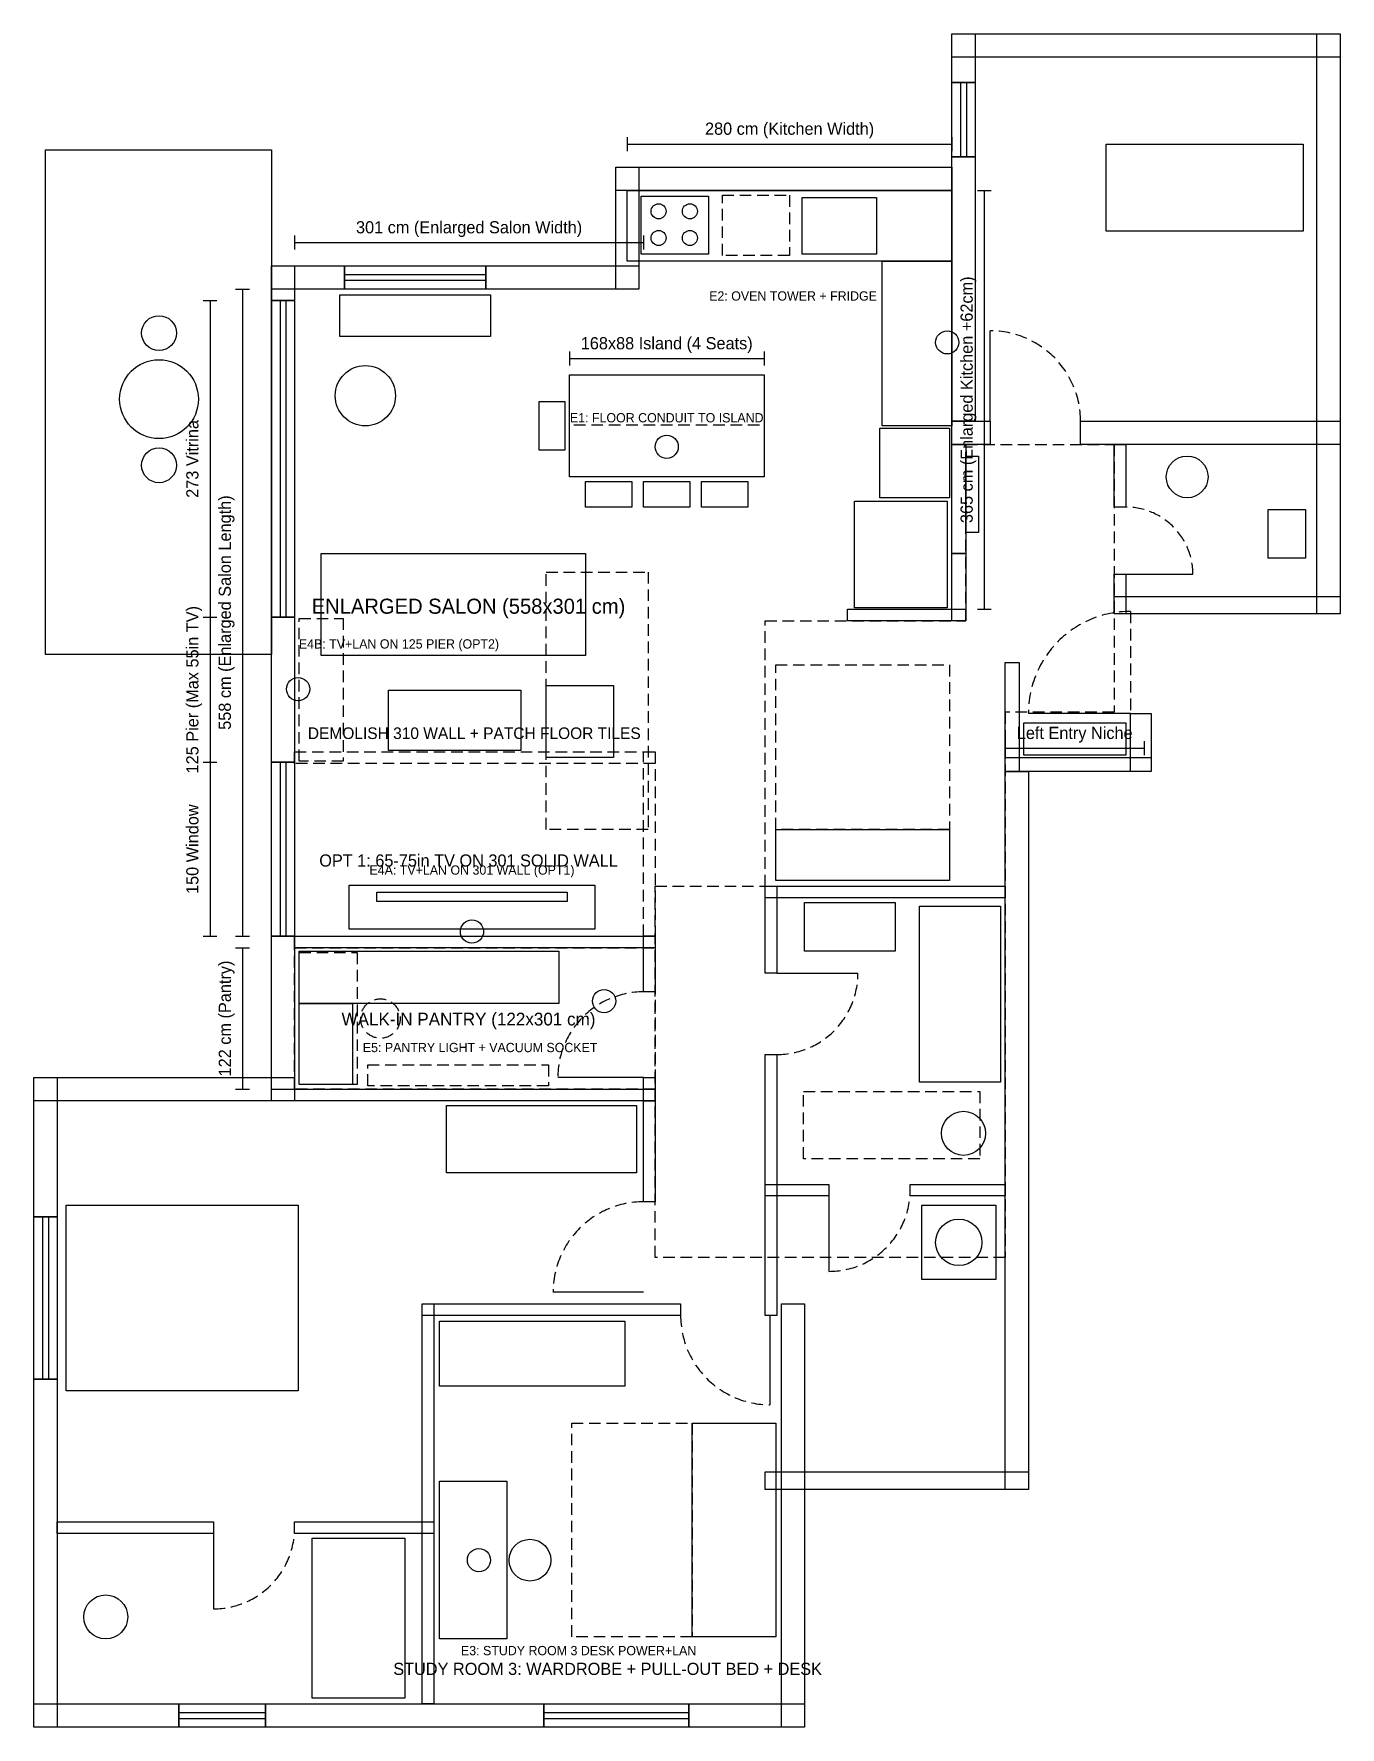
# Model space of a CAD drawing. Header units: centimetres. Extents: x 10 to 1137, y 20 to 1480.
import ezdxf
from ezdxf.enums import TextEntityAlignment as Align

# ---------------------------------------------------------------- set-up
doc = ezdxf.new("R2010")
doc.units = ezdxf.units.CM
doc.linetypes.add('DASHED', pattern=[15, 10, -5])
for name, color, linetype in [('01_EXISTING_WALLS', 7, 'CONTINUOUS'), ('02_DEMOLITION_310_WALL', 1, 'DASHED'), ('03_NEW_WALLS_FRIDGE_PANTRY', 5, 'CONTINUOUS'), ('04_DOORS_AND_WINDOWS', 4, 'CONTINUOUS'), ('05_KITCHEN_AND_ISLAND_4SEATS', 3, 'CONTINUOUS'), ('06_FURNITURE_OPT1_TV301', 30, 'CONTINUOUS'), ('07_FURNITURE_OPT2_TV125_DAD', 6, 'DASHED'), ('08_AC_CEILING_SOFFIT', 4, 'DASHED'), ('09_ELECTRICAL_POINTS', 6, 'CONTINUOUS'), ('10_DIMENSIONS_AND_LABELS', 2, 'CONTINUOUS')]:
    doc.layers.add(name, color=color, linetype=linetype)

msp = doc.modelspace()

# ---------------------------------------------------------------- linework, layer by layer
at = {"layer": '01_EXISTING_WALLS'}
for p, q in [((802, 1480), (1137, 1480)), ((802, 1460), (802, 1480)), ((802, 1480), (822, 1480)), ((802, 1438), (802, 1480)), ((822, 1480), (822, 1438)), ((1117, 1480), (1137, 1480)), ((1117, 980), (1117, 1480)), ((1137, 1480), (1137, 1460)), ((1137, 1480), (1137, 980)), ((1137, 1460), (802, 1460)), ((822, 1438), (802, 1438)), ((20, 1380), (215, 1380)), ((20, 945), (20, 1380)), ((215, 1380), (215, 945)), ((802, 1374), (822, 1374)), ((802, 1146), (802, 1374)), ((822, 1374), (822, 1146)), ((512, 1365), (532, 1365)), ((512, 1260), (512, 1365)), ((512, 1365), (802, 1365)), ((512, 1345), (512, 1365)), ((532, 1365), (532, 1260)), ((802, 1365), (802, 1345)), ((802, 1345), (512, 1345)), ((215, 1280), (235, 1280)), ((215, 1250), (215, 1280)), ((215, 1280), (278, 1280)), ((215, 1260), (215, 1280)), ((235, 1280), (235, 1250)), ((278, 1280), (278, 1260)), ((400, 1280), (532, 1280)), ((400, 1260), (400, 1280)), ((532, 1280), (532, 1260)), ((278, 1260), (215, 1260)), ((532, 1260), (400, 1260)), ((532, 1260), (512, 1260)), ((235, 1250), (215, 1250)), ((822, 1146), (802, 1146)), ((802, 1146), (835, 1146)), ((802, 1126), (802, 1146)), ((835, 1146), (835, 1126)), ((913, 1146), (1137, 1146)), ((913, 1126), (913, 1146)), ((1137, 1146), (1137, 1126)), ((835, 1126), (802, 1126)), ((802, 1126), (814, 1126)), ((802, 1032), (802, 1126)), ((814, 1126), (814, 1032)), ((1137, 1126), (913, 1126)), ((942, 1126), (952, 1126)), ((942, 1072), (942, 1126)), ((952, 1126), (952, 1072)), ((814, 1116), (825, 1116)), ((814, 1050), (814, 1116)), ((825, 1116), (825, 1050)), ((952, 1072), (942, 1072)), ((825, 1050), (814, 1050)), ((814, 1032), (802, 1032)), ((942, 1014), (952, 1014)), ((942, 980), (942, 1014)), ((952, 1014), (952, 980)), ((942, 995), (1137, 995)), ((942, 980), (942, 995)), ((1137, 995), (1137, 980)), ((952, 980), (942, 980)), ((1137, 980), (942, 980)), ((1137, 980), (1117, 980)), ((215, 977), (235, 977)), ((215, 852), (215, 977)), ((235, 977), (235, 852)), ((215, 945), (20, 945)), ((848, 938), (860, 938)), ((848, 844), (848, 938)), ((860, 938), (860, 844)), ((956, 894), (974, 894)), ((956, 844), (956, 894)), ((974, 894), (974, 844)), ((235, 852), (215, 852)), ((848, 856), (974, 856)), ((848, 844), (848, 856)), ((974, 856), (974, 844)), ((974, 844), (848, 844)), ((860, 844), (848, 844)), ((848, 844), (868, 844)), ((848, 225), (848, 844)), ((868, 844), (868, 225)), ((974, 844), (956, 844)), ((641, 745), (848, 745)), ((641, 735), (641, 745)), ((641, 745), (651, 745)), ((641, 670), (641, 745)), ((651, 745), (651, 670)), ((848, 745), (848, 735)), ((848, 735), (641, 735)), ((215, 702), (235, 702)), ((215, 560), (215, 702)), ((235, 702), (235, 560)), ((536, 702), (546, 702)), ((536, 654), (536, 702)), ((546, 702), (546, 654)), ((651, 670), (641, 670)), ((546, 654), (536, 654)), ((641, 600), (651, 600)), ((641, 375), (641, 600)), ((651, 600), (651, 375)), ((10, 580), (235, 580)), ((10, 560), (10, 580)), ((10, 580), (30, 580)), ((10, 460), (10, 580)), ((30, 580), (30, 460)), ((215, 570), (546, 570)), ((215, 560), (215, 570)), ((235, 580), (235, 560)), ((536, 580), (546, 580)), ((536, 560), (536, 580)), ((546, 580), (546, 560)), ((546, 570), (546, 560)), ((235, 560), (10, 560)), ((235, 560), (215, 560)), ((546, 560), (215, 560)), ((536, 560), (546, 560)), ((536, 473), (536, 560)), ((546, 560), (536, 560)), ((546, 560), (546, 473)), ((641, 488), (696, 488)), ((641, 478), (641, 488)), ((696, 488), (696, 478)), ((766, 488), (848, 488)), ((766, 478), (766, 488)), ((848, 488), (848, 478)), ((546, 473), (536, 473)), ((696, 478), (641, 478)), ((848, 478), (766, 478)), ((30, 460), (10, 460)), ((345, 385), (355, 385)), ((345, 40), (345, 385)), ((345, 385), (568, 385)), ((345, 375), (345, 385)), ((355, 385), (355, 40)), ((568, 385), (568, 375)), ((655, 385), (675, 385)), ((655, 20), (655, 385)), ((675, 385), (675, 20)), ((568, 375), (345, 375)), ((651, 375), (641, 375)), ((10, 320), (30, 320)), ((10, 20), (10, 320)), ((30, 320), (30, 20)), ((641, 240), (868, 240)), ((641, 225), (641, 240)), ((868, 240), (868, 225)), ((868, 225), (641, 225)), ((868, 225), (848, 225)), ((30, 197), (165, 197)), ((30, 187), (30, 197)), ((165, 197), (165, 187)), ((235, 197), (355, 197)), ((235, 187), (235, 197)), ((355, 197), (355, 187)), ((165, 187), (30, 187)), ((355, 187), (235, 187)), ((10, 40), (135, 40)), ((10, 20), (10, 40)), ((135, 40), (135, 20)), ((210, 40), (450, 40)), ((210, 20), (210, 40)), ((355, 40), (345, 40)), ((450, 40), (450, 20)), ((575, 40), (675, 40)), ((575, 20), (575, 40)), ((675, 40), (675, 20)), ((30, 20), (10, 20)), ((135, 20), (10, 20)), ((450, 20), (210, 20)), ((675, 20), (575, 20)), ((675, 20), (655, 20))]:
    msp.add_line(p, q, dxfattribs=at)
at = {"layer": '02_DEMOLITION_310_WALL', "linetype": 'DASHED'}
for p, q in [((235, 861), (546, 861)), ((235, 851), (235, 861)), ((546, 851), (235, 851)), ((536, 861), (546, 861)), ((536, 702), (536, 861)), ((546, 861), (546, 851)), ((546, 861), (546, 702)), ((546, 702), (536, 702))]:
    msp.add_line(p, q, dxfattribs=at)
at = {"layer": '03_NEW_WALLS_FRIDGE_PANTRY'}
for p, q in [((802, 1032), (814, 1032)), ((802, 974), (802, 1032)), ((814, 1032), (814, 974)), ((712, 984), (814, 984)), ((712, 974), (712, 984)), ((814, 984), (814, 974)), ((814, 974), (712, 974)), ((814, 974), (802, 974)), ((235, 702), (546, 702)), ((235, 692), (235, 702)), ((546, 702), (546, 692)), ((546, 692), (235, 692))]:
    msp.add_line(p, q, dxfattribs=at)
at = {"layer": '04_DOORS_AND_WINDOWS'}
for p, q in [((802, 1438), (822, 1438)), ((802, 1374), (802, 1438)), ((809.5, 1438), (809.5, 1374)), ((814.5, 1438), (814.5, 1374)), ((822, 1438), (822, 1374)), ((822, 1374), (802, 1374)), ((278, 1280), (400, 1280)), ((278, 1260), (278, 1280)), ((278, 1272.5), (400, 1272.5)), ((400, 1280), (400, 1260)), ((278, 1267.5), (400, 1267.5)), ((400, 1260), (278, 1260)), ((215, 1250), (235, 1250)), ((215, 977), (215, 1250)), ((222.5, 1250), (222.5, 977)), ((227.5, 1250), (227.5, 977)), ((235, 1250), (235, 977)), ((835, 1146), (835, 1224)), ((952, 1014), (1010, 1014)), ((235, 977), (215, 977)), ((956, 894), (868, 894)), ((215, 852), (235, 852)), ((215, 702), (215, 852)), ((222.5, 852), (222.5, 702)), ((227.5, 852), (227.5, 702)), ((235, 852), (235, 702)), ((235, 702), (215, 702)), ((651, 670), (721, 670)), ((536, 580), (462, 580)), ((696, 483), (696, 413)), ((10, 460), (30, 460)), ((10, 320), (10, 460)), ((17.5, 460), (17.5, 320)), ((22.5, 460), (22.5, 320)), ((30, 460), (30, 320)), ((536, 395), (458, 395)), ((645, 375), (645, 298)), ((30, 320), (10, 320)), ((165, 192), (165, 122)), ((135, 40), (210, 40)), ((135, 20), (135, 40)), ((135, 32.5), (210, 32.5)), ((210, 40), (210, 20)), ((450, 40), (575, 40)), ((450, 20), (450, 40)), ((450, 32.5), (575, 32.5)), ((575, 40), (575, 20)), ((135, 27.5), (210, 27.5)), ((210, 20), (135, 20)), ((450, 27.5), (575, 27.5)), ((575, 20), (450, 20))]:
    msp.add_line(p, q, dxfattribs=at)
at = {"layer": '04_DOORS_AND_WINDOWS', "linetype": 'DASHED'}
msp.add_line((956, 982), (956, 894), dxfattribs=at)
for centre, radius, start, end in [((835, 1146), 78, 0, 90), ((952, 1014), 58, 0, 90), ((956, 894), 88, 90, 180), ((651, 670), 70, 270, 360), ((536, 580), 74, 90, 180), ((696, 483), 70, 270, 360), ((536, 395), 78, 90, 180), ((645, 375), 77, 180, 270), ((165, 192), 70, 270, 360)]:
    msp.add_arc(centre, radius, start, end, dxfattribs=at)
at = {"layer": '05_KITCHEN_AND_ISLAND_4SEATS'}
for p, q in [((522, 1345), (802, 1345)), ((522, 1284), (522, 1345)), ((802, 1345), (802, 1284)), ((534, 1340), (592, 1340)), ((534, 1290), (534, 1340)), ((592, 1340), (592, 1290)), ((673, 1339), (737, 1339)), ((673, 1290), (673, 1339)), ((737, 1339), (737, 1290)), ((592, 1290), (534, 1290)), ((737, 1290), (673, 1290)), ((802, 1284), (522, 1284)), ((742, 1284), (802, 1284)), ((742, 1142), (742, 1284)), ((802, 1284), (802, 1142)), ((472, 1186), (640, 1186)), ((472, 1098), (472, 1186)), ((640, 1186), (640, 1098)), ((446, 1163), (468, 1163)), ((446, 1121), (446, 1163)), ((468, 1163), (468, 1121)), ((740, 1140), (800, 1140)), ((740, 1080), (740, 1140)), ((802, 1142), (742, 1142)), ((800, 1140), (800, 1080)), ((468, 1121), (446, 1121)), ((640, 1098), (472, 1098)), ((486, 1094), (526, 1094)), ((486, 1072), (486, 1094)), ((526, 1094), (526, 1072)), ((536, 1094), (576, 1094)), ((536, 1072), (536, 1094)), ((576, 1094), (576, 1072)), ((586, 1094), (626, 1094)), ((586, 1072), (586, 1094)), ((626, 1094), (626, 1072)), ((526, 1072), (486, 1072)), ((576, 1072), (536, 1072)), ((626, 1072), (586, 1072)), ((718, 1077), (798, 1077)), ((718, 985), (718, 1077)), ((800, 1080), (740, 1080)), ((798, 1077), (798, 985)), ((1075, 1070), (1107, 1070)), ((1075, 1028), (1075, 1070)), ((1107, 1070), (1107, 1028)), ((1107, 1028), (1075, 1028)), ((798, 985), (718, 985)), ((864, 886), (952, 886)), ((864, 858), (864, 886)), ((952, 886), (952, 858)), ((952, 858), (864, 858)), ((650, 794), (800, 794)), ((650, 750), (650, 794)), ((800, 794), (800, 750)), ((800, 750), (650, 750)), ((675, 731), (753, 731)), ((675, 689), (675, 731)), ((753, 731), (753, 689)), ((774, 728), (844, 728)), ((774, 576), (774, 728)), ((844, 728), (844, 576)), ((753, 689), (675, 689)), ((844, 576), (774, 576)), ((776, 470), (840, 470)), ((776, 406), (776, 470)), ((840, 470), (840, 406)), ((840, 406), (776, 406)), ((250, 183), (330, 183)), ((250, 45), (250, 183)), ((330, 183), (330, 45)), ((330, 45), (250, 45))]:
    msp.add_line(p, q, dxfattribs=at)
at = {"layer": '05_KITCHEN_AND_ISLAND_4SEATS', "linetype": 'DASHED'}
for p, q in [((604, 1341), (662, 1341)), ((604, 1289), (604, 1341)), ((662, 1341), (662, 1289)), ((662, 1289), (604, 1289)), ((476, 1143), (636, 1143)), ((650, 936), (800, 936)), ((650, 794), (650, 936)), ((800, 936), (800, 794)), ((800, 794), (650, 794))]:
    msp.add_line(p, q, dxfattribs=at)
at = {"layer": '05_KITCHEN_AND_ISLAND_4SEATS'}
for centre, radius in [((549, 1327), 6.5), ((576, 1327), 6.5), ((549, 1304), 6.5), ((576, 1304), 6.5), ((118, 1222), 15), ((118, 1165), 34), ((118, 1108), 15), ((1005, 1098), 18), ((812, 532), 19), ((808, 438), 20), ((72, 115), 19)]:
    msp.add_circle(centre, radius, dxfattribs=at)
at = {"layer": '06_FURNITURE_OPT1_TV301'}
for p, q in [((935, 1385), (1105, 1385)), ((935, 1310), (935, 1385)), ((1105, 1385), (1105, 1310)), ((1105, 1310), (935, 1310)), ((274, 1255), (404, 1255)), ((274, 1219), (274, 1255)), ((404, 1255), (404, 1219)), ((404, 1219), (274, 1219)), ((258, 1032), (486, 1032)), ((258, 944), (258, 1032)), ((486, 1032), (486, 944)), ((486, 944), (258, 944)), ((316, 914), (430, 914)), ((316, 862), (316, 914)), ((430, 914), (430, 862)), ((452, 918), (510, 918)), ((452, 856), (452, 918)), ((510, 918), (510, 856)), ((430, 862), (316, 862)), ((510, 856), (452, 856)), ((282, 746), (494, 746)), ((282, 708), (282, 746)), ((494, 746), (494, 708)), ((306, 740), (470, 740)), ((306, 732), (306, 740)), ((470, 732), (306, 732)), ((470, 740), (470, 732)), ((494, 708), (282, 708)), ((239, 689), (463, 689)), ((239, 644), (239, 689)), ((463, 689), (463, 644)), ((463, 644), (239, 644)), ((239, 644), (285, 644)), ((239, 574), (239, 644)), ((285, 644), (285, 574)), ((285, 574), (239, 574)), ((366, 556), (530, 556)), ((366, 498), (366, 556)), ((530, 556), (530, 498)), ((530, 498), (366, 498)), ((38, 470), (238, 470)), ((38, 310), (38, 470)), ((238, 470), (238, 310)), ((360, 370), (520, 370)), ((360, 314), (360, 370)), ((520, 370), (520, 314)), ((238, 310), (38, 310)), ((520, 314), (360, 314)), ((578, 282), (650, 282)), ((578, 98), (578, 282)), ((650, 282), (650, 98)), ((360, 232), (418, 232)), ((360, 96), (360, 232)), ((418, 232), (418, 96)), ((418, 96), (360, 96)), ((650, 98), (578, 98))]:
    msp.add_line(p, q, dxfattribs=at)
at = {"layer": '06_FURNITURE_OPT1_TV301', "linetype": 'DASHED'}
for p, q in [((298, 591), (454, 591)), ((298, 573), (298, 591)), ((454, 591), (454, 573)), ((454, 573), (298, 573)), ((474, 282), (578, 282)), ((474, 98), (474, 282)), ((578, 282), (578, 98)), ((578, 98), (474, 98))]:
    msp.add_line(p, q, dxfattribs=at)
at = {"layer": '06_FURNITURE_OPT1_TV301'}
for centre, radius in [((296, 1168), 26), ((438, 164), 18)]:
    msp.add_circle(centre, radius, dxfattribs=at)
at = {"layer": '07_FURNITURE_OPT2_TV125_DAD', "linetype": 'DASHED'}
for p, q in [((452, 1016), (540, 1016)), ((452, 794), (452, 1016)), ((540, 1016), (540, 794)), ((239, 976), (277, 976)), ((239, 853), (239, 976)), ((277, 976), (277, 853)), ((277, 853), (239, 853)), ((540, 794), (452, 794)), ((239, 688), (289, 688)), ((239, 574), (239, 688)), ((289, 688), (289, 574)), ((289, 574), (239, 574))]:
    msp.add_line(p, q, dxfattribs=at)
at = {"layer": '07_FURNITURE_OPT2_TV125_DAD'}
msp.add_circle((309, 631), 17, dxfattribs=at)
at = {"layer": '08_AC_CEILING_SOFFIT', "linetype": 'DASHED'}
for p, q in [((814, 974), (814, 1126)), ((814, 1126), (942, 1126)), ((942, 1126), (942, 895)), ((641, 745), (641, 974)), ((641, 974), (814, 974)), ((942, 895), (848, 895)), ((848, 895), (848, 425)), ((546, 425), (546, 745)), ((546, 745), (641, 745)), ((235, 692), (546, 692)), ((235, 570), (235, 692)), ((546, 692), (546, 570)), ((546, 570), (235, 570)), ((674, 568), (826, 568)), ((674, 510), (674, 568)), ((826, 568), (826, 510)), ((826, 510), (674, 510)), ((848, 425), (546, 425))]:
    msp.add_line(p, q, dxfattribs=at)
at = {"layer": '09_ELECTRICAL_POINTS'}
for centre in [(798, 1214), (556, 1124), (238, 915), (388, 706), (502, 646), (394, 164)]:
    msp.add_circle(centre, 10, dxfattribs=at)
at = {"layer": '10_DIMENSIONS_AND_LABELS'}
for p, q in [((522, 1391), (522, 1379)), ((802, 1391), (802, 1379)), ((522, 1385), (802, 1385)), ((824, 1345), (836, 1345)), ((830, 1345), (830, 984)), ((235, 1306), (235, 1294)), ((235, 1300), (536, 1300)), ((536, 1306), (536, 1294)), ((184, 1260), (196, 1260)), ((190, 1260), (190, 702)), ((156, 1250), (168, 1250)), ((162, 1250), (162, 977)), ((472, 1206), (472, 1194)), ((472, 1200), (640, 1200)), ((640, 1206), (640, 1194)), ((824, 984), (836, 984)), ((156, 977), (168, 977)), ((156, 977), (168, 977)), ((162, 977), (162, 852)), ((848, 870), (848, 858)), ((848, 864), (968, 864)), ((968, 870), (968, 858)), ((156, 852), (168, 852)), ((156, 852), (168, 852)), ((162, 852), (162, 702)), ((156, 702), (168, 702)), ((184, 702), (196, 702)), ((184, 692), (196, 692)), ((190, 692), (190, 570)), ((184, 570), (196, 570))]:
    msp.add_line(p, q, dxfattribs=at)

# ---------------------------------------------------------------- texts
at = {"layer": '02_DEMOLITION_310_WALL'}
msp.add_text('DEMOLISH 310 WALL + PATCH FLOOR TILES', height=10, dxfattribs=at).set_placement((390, 872), align=Align.CENTER)
at = {"layer": '09_ELECTRICAL_POINTS'}
for s, p in [('E2: OVEN TOWER + FRIDGE', (665, 1250)), ('E1: FLOOR CONDUIT TO ISLAND', (556, 1145)), ('E4B: TV+LAN ON 125 PIER (OPT2)', (325, 950)), ('E4A: TV+LAN ON 301 WALL (OPT1)', (388, 755)), ('E5: PANTRY LIGHT + VACUUM SOCKET', (395, 602)), ('E3: STUDY ROOM 3 DESK POWER+LAN', (480, 82))]:
    msp.add_text(s, height=8, dxfattribs=at).set_placement(p, align=Align.CENTER)
at = {"layer": '10_DIMENSIONS_AND_LABELS'}
for s, height, p in [('280 cm (Kitchen Width)', 10.5, (662, 1393)), ('301 cm (Enlarged Salon Width)', 10.5, (385.5, 1308)), ('168x88 Island (4 Seats)', 10.5, (556, 1208)), ('ENLARGED SALON (558x301 cm)', 13, (385, 980)), ('Left Entry Niche', 10.5, (908, 872)), ('OPT 1: 65-75in TV ON 301 SOLID WALL', 10.5, (385, 762)), ('WALK-IN PANTRY (122x301 cm)', 11, (385, 625)), ('STUDY ROOM 3: WARDROBE + PULL-OUT BED + DESK', 10.5, (505, 65))]:
    msp.add_text(s, height=height, dxfattribs=at).set_placement(p, align=Align.CENTER)
for s, p in [('365 cm (Enlarged Kitchen +62cm)', (820, 1164.5)), ('273 Vitrina', (152, 1113.5)), ('558 cm (Enlarged Salon Length)', (180, 981)), ('125 Pier (Max 55in TV)', (152, 914.5)), ('150 Window', (152, 777)), ('122 cm (Pantry)', (180, 631))]:
    msp.add_text(s, height=10.5, rotation=90, dxfattribs=at).set_placement(p, align=Align.CENTER)

doc.saveas('drawing.dxf')
